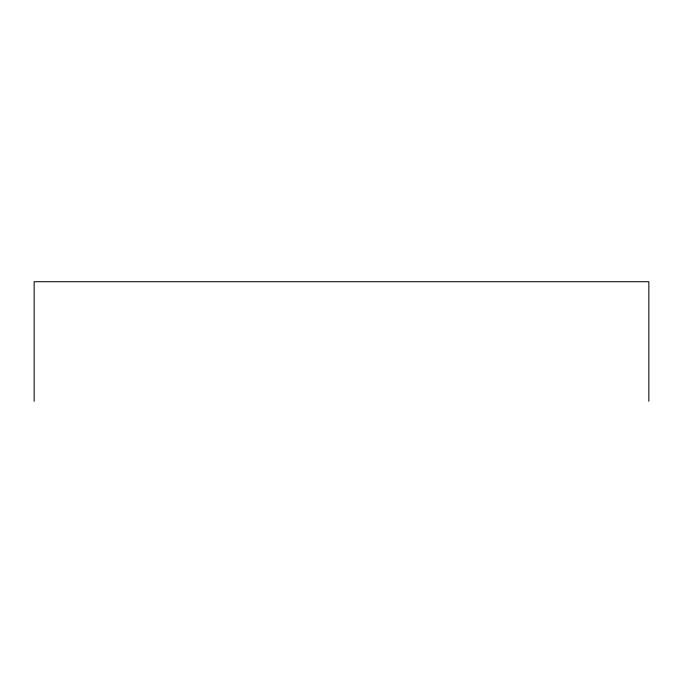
<?xml version="1.0" encoding="UTF-8"?>
<svg xmlns="http://www.w3.org/2000/svg" width="683" height="683" viewBox="0 0 683 683"><rect width="100%" height="100%" fill="white"/><g stroke="black" fill="none" stroke-linecap="round" stroke-linejoin="round"><path stroke-width="1.02" d="M648.85 401.28L648.85 281.72L34.15 281.72L34.15 401.28"/></g></svg>
